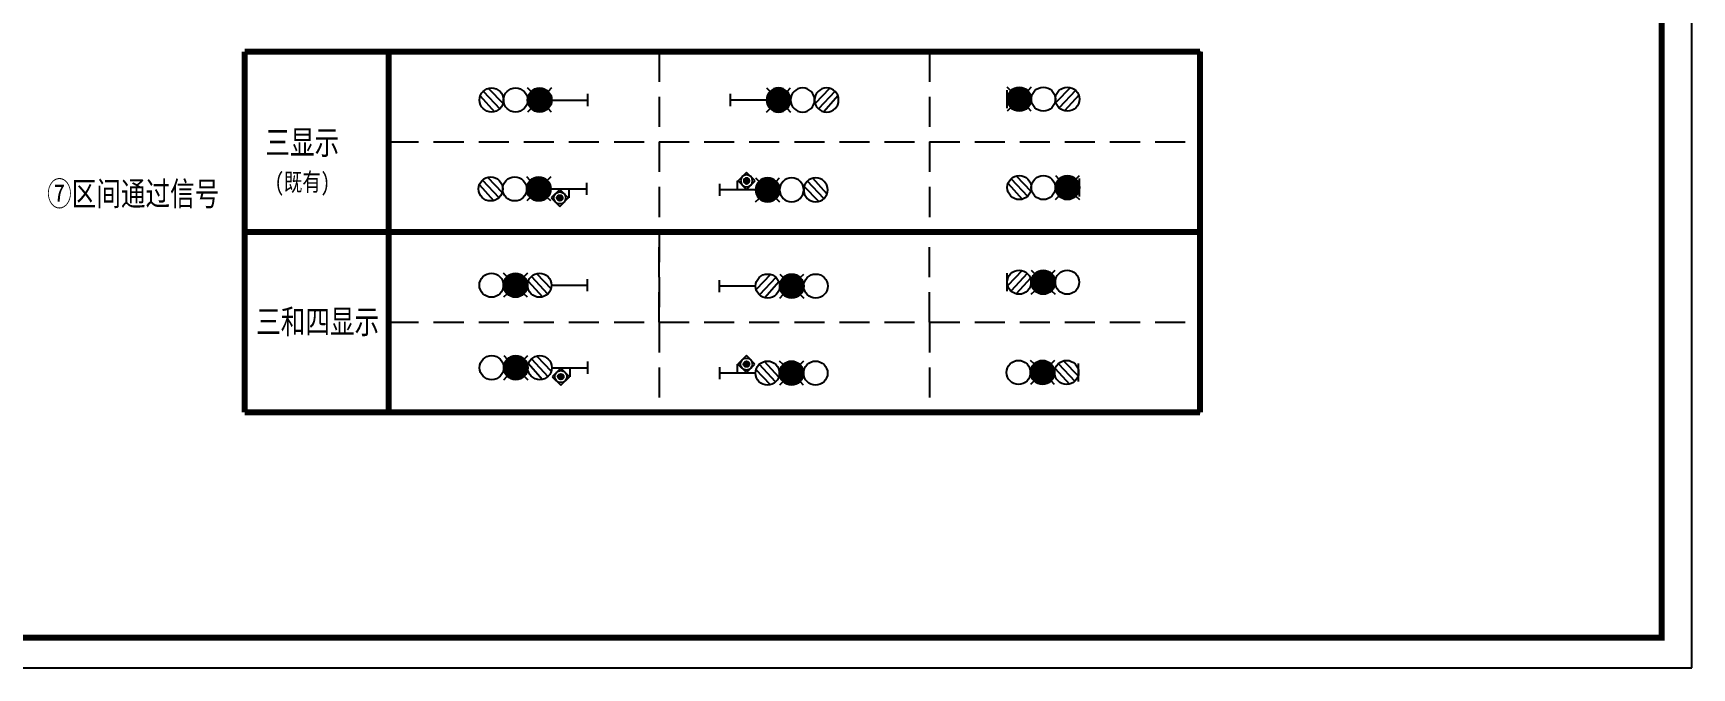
# Model space of a CAD drawing. Extents: x 2387 to 3043, y 3273 to 3569.
# Drawn here: x 2767.1 to 3043, y 3272.8 to 3378.3 of the extents above; entities that cross this region are included whole.
import ezdxf
from ezdxf.enums import TextEntityAlignment as Align

# ---------------------------------------------------------------- set-up
doc = ezdxf.new("R2010")
doc.units = 0
doc.header["$LTSCALE"] = 10
doc.header["$MEASUREMENT"] = 0
doc.linetypes.add('DASHED', pattern=[0.75, 0.5, -0.25])
doc.layers.get('0').update_dxf_attribs({"linetype": 'CONTINUOUS'})
doc.layers.add('1', color=1, linetype='CONTINUOUS')
doc.layers.add('2', color=3, linetype='CONTINUOUS')
doc.styles.add('宋体', font='SimSun.ttf', dxfattribs={"width": 0.8})

# ---------------------------------------------------------------- blocks, each defined once
blk = doc.blocks.new('A$C32CC3A7E')
at = {"lineweight": -3}
blk.add_hatch(color=7, dxfattribs=at).paths.add_polyline_path([(13.97, 1.42, 1), (13.03, 1.42, 1)])
for p, q in [((0.12, 3.59), (2.48, 0.97)), ((0.65, 4.36), (3.35, 1.47)), ((1.5, 4.85), (3.91, 2.34)), ((8.59, 4.33), (8, 4.91)), ((12, 4.91), (11.41, 4.33)), ((12, 2.91), (18, 2.91)), ((8.59, 1.5), (8, 0.91)), ((12, 0.91), (11.41, 1.5))]:
    blk.add_line(p, q, dxfattribs=at)
at = {"color": 7, "lineweight": -3}
for p, q in [((13.5, 2.83), (12.09, 1.41)), ((14.92, 1.41), (13.5, 2.83)), ((15, 2.91), (15, 1.41)), ((12.09, 1.41), (13.5, 0)), ((13.5, 0), (14.92, 1.41)), ((15, 1.41), (14.92, 1.41))]:
    blk.add_line(p, q, dxfattribs=at)
at = {"color": 0, "lineweight": -3}
blk.add_line((18, 1.91), (18, 3.91), dxfattribs=at)
for centre in [(2, 2.91), (6, 2.91), (10, 2.91)]:
    blk.add_circle(centre, 2, dxfattribs=at)
at = {"color": 7, "lineweight": -3}
for radius in [1, 0.474]:
    blk.add_circle((13.5, 1.42), radius, dxfattribs=at)
at = {"layer": '2', "lineweight": -3, "const_width": 2}
blk.add_lwpolyline([(9, 2.91, 1), (11, 2.91, 1)], format="xyb", close=True, dxfattribs=at)
at = {"layer": '2', "lineweight": -3}
for start, end in [(0, 180), (180, 0)]:
    blk.add_arc((10, 2.91), 1, start, end, dxfattribs=at)
blk = doc.blocks.new('A$C1DF511E0')
at = {"lineweight": -3}
blk.add_hatch(color=7, dxfattribs=at).paths.add_polyline_path([(4.97, 1.42, 1), (4.03, 1.42, 1)])
at = {"color": 0, "lineweight": -3}
blk.add_line((0, 1.91), (0, 3.91), dxfattribs=at)
at = {"lineweight": -3}
for p, q in [((6, 2.91), (0, 2.91)), ((6, 4.91), (6.59, 4.33)), ((9.41, 4.33), (10, 4.91)), ((16.5, 4.85), (14.09, 2.34)), ((17.35, 4.36), (14.65, 1.47)), ((17.88, 3.59), (15.52, 0.97)), ((6, 0.91), (6.59, 1.5)), ((9.41, 1.5), (10, 0.91))]:
    blk.add_line(p, q, dxfattribs=at)
at = {"color": 7, "lineweight": -3}
for p, q in [((3, 2.91), (3, 1.41)), ((3.08, 1.41), (4.5, 2.83)), ((4.5, 2.83), (5.91, 1.41)), ((3, 1.41), (3.08, 1.41)), ((4.5, 0), (3.08, 1.41)), ((5.91, 1.41), (4.5, 0))]:
    blk.add_line(p, q, dxfattribs=at)
at = {"color": 0, "lineweight": -3}
for centre in [(8, 2.91), (12, 2.91), (16, 2.91)]:
    blk.add_circle(centre, 2, dxfattribs=at)
at = {"color": 7, "lineweight": -3}
for radius in [1, 0.474]:
    blk.add_circle((4.5, 1.42), radius, dxfattribs=at)
at = {"layer": '2', "lineweight": -3, "const_width": 2}
blk.add_lwpolyline([(7, 2.91, 1), (9, 2.91, 1)], format="xyb", close=True, dxfattribs=at)
at = {"layer": '2', "lineweight": -3}
for start, end in [(0, 180), (180, 0)]:
    blk.add_arc((8, 2.91), 1, start, end, dxfattribs=at)
blk = doc.blocks.new('A$C715F1E90')
at = {"lineweight": -3}
for p, q in [((4.59, 3.41), (4, 4)), ((8, 4), (7.41, 3.41)), ((8.65, 3.44), (11.35, 0.56)), ((9.5, 3.94), (11.91, 1.42)), ((4.59, 0.59), (4, 0)), ((8, 0), (7.41, 0.59)), ((8.12, 2.68), (10.48, 0.06)), ((12, 2), (18, 2))]:
    blk.add_line(p, q, dxfattribs=at)
at = {"color": 0, "lineweight": -3}
blk.add_line((18, 1), (18, 3), dxfattribs=at)
for centre in [(2, 2), (6, 2), (10, 2)]:
    blk.add_circle(centre, 2, dxfattribs=at)
at = {"layer": '2', "lineweight": -3, "const_width": 2}
blk.add_lwpolyline([(5, 2, 1), (7, 2, 1)], format="xyb", close=True, dxfattribs=at)
at = {"layer": '2', "lineweight": -3}
for start, end in [(0, 180), (180, 0)]:
    blk.add_arc((6, 2), 1, start, end, dxfattribs=at)
blk = doc.blocks.new('A$C7BA11F6E')
at = {"color": 0, "lineweight": -3}
blk.add_line((0, 1), (0, 3), dxfattribs=at)
at = {"lineweight": -3}
for p, q in [((8.5, 3.94), (6.09, 1.42)), ((9.35, 3.44), (6.65, 0.56)), ((10, 4), (10.59, 3.41)), ((13.41, 3.41), (14, 4)), ((6, 2), (0, 2)), ((9.88, 2.68), (7.52, 0.06)), ((10, 0), (10.59, 0.59)), ((13.41, 0.59), (14, 0))]:
    blk.add_line(p, q, dxfattribs=at)
at = {"color": 0, "lineweight": -3}
for centre in [(8, 2), (12, 2), (16, 2)]:
    blk.add_circle(centre, 2, dxfattribs=at)
at = {"layer": '2', "lineweight": -3, "const_width": 2}
blk.add_lwpolyline([(11, 2, 1), (13, 2, 1)], format="xyb", close=True, dxfattribs=at)
at = {"layer": '2', "lineweight": -3}
for start, end in [(0, 180), (180, 0)]:
    blk.add_arc((12, 2), 1, start, end, dxfattribs=at)
blk = doc.blocks.new('A$C28562F16')
at = {"color": 0, "lineweight": -3}
blk.add_line((0, 0.5), (0, 3.5), dxfattribs=at)
at = {"lineweight": -3}
for p, q in [((2.5, 3.94), (0.09, 1.42)), ((3.35, 3.44), (0.65, 0.56)), ((4, 4), (4.59, 3.41)), ((7.41, 3.41), (8, 4)), ((3.88, 2.68), (1.52, 0.06)), ((4, 0), (4.59, 0.59)), ((7.41, 0.59), (8, 0))]:
    blk.add_line(p, q, dxfattribs=at)
at = {"color": 0, "lineweight": -3}
for centre in [(2, 2), (6, 2), (10, 2)]:
    blk.add_circle(centre, 2, dxfattribs=at)
at = {"layer": '2', "lineweight": -3, "const_width": 2}
blk.add_lwpolyline([(5, 2, 1), (7, 2, 1)], format="xyb", close=True, dxfattribs=at)
at = {"layer": '2', "lineweight": -3}
for start, end in [(0, 180), (180, 0)]:
    blk.add_arc((6, 2), 1, start, end, dxfattribs=at)
blk = doc.blocks.new('A$C083801B7')
at = {"lineweight": -3}
for p, q in [((4.59, 3.41), (4, 4)), ((8, 4), (7.41, 3.41)), ((8.65, 3.44), (11.35, 0.56)), ((9.5, 3.94), (11.91, 1.42)), ((4.59, 0.59), (4, 0)), ((8, 0), (7.41, 0.59)), ((8.12, 2.68), (10.48, 0.06))]:
    blk.add_line(p, q, dxfattribs=at)
at = {"color": 0, "lineweight": -3}
blk.add_line((12, 0.5), (12, 3.5), dxfattribs=at)
for centre in [(2, 2), (6, 2), (10, 2)]:
    blk.add_circle(centre, 2, dxfattribs=at)
at = {"layer": '2', "lineweight": -3, "const_width": 2}
blk.add_lwpolyline([(5, 2, 1), (7, 2, 1)], format="xyb", close=True, dxfattribs=at)
at = {"layer": '2', "lineweight": -3}
for start, end in [(0, 180), (180, 0)]:
    blk.add_arc((6, 2), 1, start, end, dxfattribs=at)
blk = doc.blocks.new('A$C36A17EEE')
at = {"lineweight": -3}
for p, q in [((0.65, 3.44), (3.35, 0.56)), ((1.5, 3.94), (3.91, 1.42)), ((8.59, 3.41), (8, 4)), ((12, 4), (11.41, 3.41)), ((0.12, 2.68), (2.48, 0.06)), ((8.59, 0.59), (8, 0)), ((12, 0), (11.41, 0.59)), ((12, 2), (18, 2))]:
    blk.add_line(p, q, dxfattribs=at)
at = {"color": 0, "lineweight": -3}
blk.add_line((18, 1), (18, 3), dxfattribs=at)
for centre in [(2, 2), (6, 2), (10, 2)]:
    blk.add_circle(centre, 2, dxfattribs=at)
at = {"layer": '2', "lineweight": -3, "const_width": 2}
blk.add_lwpolyline([(9, 2, 1), (11, 2, 1)], format="xyb", close=True, dxfattribs=at)
at = {"layer": '2', "lineweight": -3}
for start, end in [(0, 180), (180, 0)]:
    blk.add_arc((10, 2), 1, start, end, dxfattribs=at)
blk = doc.blocks.new('A$C23594216')
at = {"lineweight": -3}
blk.add_hatch(color=7, dxfattribs=at).paths.add_polyline_path([(13.97, 1.42, 1), (13.03, 1.42, 1)])
for p, q in [((4, 4.91), (4.59, 4.33)), ((7.41, 4.33), (8, 4.91)), ((8.12, 3.59), (10.48, 0.97)), ((8.65, 4.36), (11.35, 1.47)), ((9.5, 4.85), (11.91, 2.34)), ((12, 2.91), (18, 2.91)), ((4, 0.91), (4.59, 1.5)), ((7.41, 1.5), (8, 0.91))]:
    blk.add_line(p, q, dxfattribs=at)
at = {"color": 7, "lineweight": -3}
for p, q in [((13.5, 2.83), (12.09, 1.41)), ((14.92, 1.41), (13.5, 2.83)), ((15, 2.91), (15, 1.41)), ((12.09, 1.41), (13.5, 0)), ((13.5, 0), (14.92, 1.41)), ((15, 1.41), (14.92, 1.41))]:
    blk.add_line(p, q, dxfattribs=at)
at = {"color": 0, "lineweight": -3}
blk.add_line((18, 1.91), (18, 3.91), dxfattribs=at)
for centre in [(2, 2.91), (6, 2.91), (10, 2.91)]:
    blk.add_circle(centre, 2, dxfattribs=at)
at = {"color": 7, "lineweight": -3}
for radius in [1, 0.474]:
    blk.add_circle((13.5, 1.42), radius, dxfattribs=at)
at = {"layer": '2', "lineweight": -3, "const_width": 2}
blk.add_lwpolyline([(7, 2.91, -1), (5, 2.91, -1)], format="xyb", close=True, dxfattribs=at)
at = {"layer": '2', "lineweight": -3}
for start, end in [(0, 180), (180, 0)]:
    blk.add_arc((6, 2.91), 1, start, end, dxfattribs=at)
blk = doc.blocks.new('A$C76124CF8')
at = {"lineweight": -3}
h = blk.add_hatch(color=7, dxfattribs=at)
edge = h.paths.add_edge_path()
edge.add_ellipse((4.5, 3.5), major_axis=(0.335, 0.335), ratio=1, start_angle=135, end_angle=315, ccw=False)
edge.add_ellipse((4.5, 3.5), major_axis=(0.335, 0.335), ratio=1, start_angle=-45, end_angle=135, ccw=False)
at = {"color": 0, "lineweight": -3}
blk.add_line((0, 3), (0, 1), dxfattribs=at)
at = {"color": 7, "lineweight": -3}
for p, q in [((3, 3.5), (3.08, 3.5)), ((3, 2), (3, 3.5)), ((4.5, 4.91), (3.08, 3.5)), ((3.08, 3.5), (4.5, 2.09)), ((5.91, 3.5), (4.5, 4.91)), ((4.5, 2.09), (5.91, 3.5))]:
    blk.add_line(p, q, dxfattribs=at)
at = {"lineweight": -3}
for p, q in [((9.35, 0.56), (6.65, 3.44)), ((9.88, 1.32), (7.52, 3.94)), ((10.59, 3.41), (10, 4)), ((14, 4), (13.41, 3.41)), ((6, 2), (0, 2)), ((8.5, 0.06), (6.09, 2.58)), ((10.59, 0.59), (10, 0)), ((14, 0), (13.41, 0.59))]:
    blk.add_line(p, q, dxfattribs=at)
at = {"color": 7, "lineweight": -3}
for radius in [1, 0.474]:
    blk.add_circle((4.5, 3.5), radius, dxfattribs=at)
at = {"color": 0, "lineweight": -3}
for centre in [(8, 2), (12, 2), (16, 2)]:
    blk.add_circle(centre, 2, dxfattribs=at)
at = {"layer": '2', "lineweight": -3, "const_width": 2}
blk.add_lwpolyline([(13, 2, 1), (11, 2, 1)], format="xyb", close=True, dxfattribs=at)
at = {"layer": '2', "lineweight": -3}
for start, end in [(0, 180), (180, 0)]:
    blk.add_arc((12, 2), 1, start, end, dxfattribs=at)
blk = doc.blocks.new('A$C42B71852')
at = {"lineweight": -3}
for p, q in [((0.65, 3.44), (3.35, 0.56)), ((1.5, 3.94), (3.91, 1.42)), ((8, 4), (8.59, 3.41)), ((11.41, 3.41), (12, 4)), ((0.12, 2.68), (2.48, 0.06)), ((8, 0), (8.59, 0.59)), ((11.41, 0.59), (12, 0))]:
    blk.add_line(p, q, dxfattribs=at)
at = {"color": 0, "lineweight": -3}
blk.add_line((12, 0.5), (12, 3.5), dxfattribs=at)
for centre in [(2, 2), (6, 2), (10, 2)]:
    blk.add_circle(centre, 2, dxfattribs=at)
at = {"layer": '2', "lineweight": -3, "const_width": 2}
blk.add_lwpolyline([(11, 2, -1), (9, 2, -1)], format="xyb", close=True, dxfattribs=at)
at = {"layer": '2', "lineweight": -3}
for start, end in [(0, 180), (180, 0)]:
    blk.add_arc((10, 2), 1, start, end, dxfattribs=at)
blk = doc.blocks.new('A$C01FA7A89')
at = {"lineweight": -3}
for p, q in [((0.59, 3.41), (0, 4)), ((4, 4), (3.41, 3.41)), ((10.5, 3.94), (8.09, 1.42)), ((11.35, 3.44), (8.65, 0.56)), ((0.59, 0.59), (0, 0)), ((4, 0), (3.41, 0.59)), ((11.88, 2.68), (9.52, 0.06))]:
    blk.add_line(p, q, dxfattribs=at)
at = {"color": 0, "lineweight": -3}
blk.add_line((0, 0.5), (0, 3.5), dxfattribs=at)
for centre in [(2, 2), (6, 2), (10, 2)]:
    blk.add_circle(centre, 2, dxfattribs=at)
at = {"layer": '2', "lineweight": -3, "const_width": 2}
blk.add_lwpolyline([(3, 2, -1), (1, 2, -1)], format="xyb", close=True, dxfattribs=at)
at = {"layer": '2', "lineweight": -3}
for start, end in [(0, 180), (180, 0)]:
    blk.add_arc((2, 2), 1, start, end, dxfattribs=at)

msp = doc.modelspace()

# ---------------------------------------------------------------- linework, layer by layer
at = {"lineweight": -3}
for p, q in [((3042.98, 3272.76), (3042.98, 3569.13)), ((2386.56, 3272.76), (3042.98, 3272.76))]:
    msp.add_line(p, q, dxfattribs=at)
at = {"color": 3, "linetype": 'DASHED', "lineweight": -3}
for p, q in [((2802.27, 3375.22), (2961.19, 3375.22)), ((2871.19, 3375.22), (2871.19, 3345.22)), ((2916.19, 3375.22), (2916.19, 3345.22)), ((2961.19, 3375.22), (2961.19, 3360.22)), ((2826.19, 3360.22), (2961.19, 3360.22)), ((2802.27, 3345.22), (2961.19, 3345.22)), ((2871.19, 3345.22), (2871.19, 3330.22)), ((2871.19, 3345.22), (2871.19, 3330.22)), ((2871.19, 3330.22), (2871.19, 3345.22)), ((2916.19, 3330.22), (2916.19, 3345.22)), ((2961.19, 3345.22), (2961.19, 3330.22)), ((2826.19, 3330.22), (2961.19, 3330.22)), ((2871.19, 3330.22), (2871.19, 3315.22)), ((2916.19, 3330.22), (2916.19, 3315.22))]:
    msp.add_line(p, q, dxfattribs=at)
at = {"color": 3, "lineweight": -3}
for p, q in [((2916.19, 3375.22), (2826.19, 3375.22)), ((2826.19, 3330.22), (2826.19, 3375.22)), ((2826.19, 3375.22), (2916.19, 3375.22)), ((2961.19, 3315.22), (2826.19, 3315.22)), ((2826.19, 3315.22), (2961.19, 3315.22))]:
    msp.add_line(p, q, dxfattribs=at)
at = {"color": 3, "lineweight": -3, "const_width": 1}
for points in [[(2802.27, 3375.22), (2802.27, 3315.22)], [(2802.27, 3375.22), (2826.19, 3375.22)], [(2961.19, 3375.22), (2802.27, 3375.22)], [(2826.19, 3375.22), (2826.19, 3360.22)], [(2961.19, 3375.22), (2961.19, 3360.22)], [(2826.19, 3360.22), (2826.19, 3345.22)], [(2961.19, 3360.22), (2961.19, 3345.22)], [(2961.19, 3345.22), (2802.27, 3345.22)], [(2826.19, 3345.22), (2826.19, 3330.22)], [(2961.19, 3345.22), (2961.19, 3330.22)], [(2826.19, 3330.22), (2826.19, 3315.22)], [(2961.19, 3330.22), (2961.19, 3315.22)], [(2802.27, 3315.22), (2826.19, 3315.22)], [(2961.19, 3315.22), (2826.19, 3315.22)]]:
    msp.add_lwpolyline(points, dxfattribs=at)
at = {"layer": '1', "lineweight": -3}
msp.add_line((2411.56, 3277.76), (3036.94, 3277.76), dxfattribs=at)
at = {"layer": '1', "lineweight": -3, "const_width": 1}
for points in [[(3037.98, 3277.28), (3037.98, 3564.13)], [(3037.78, 3277.76), (2411.56, 3277.76)]]:
    msp.add_lwpolyline(points, dxfattribs=at)

# ---------------------------------------------------------------- block references
at = {"color": 7, "lineweight": -3}
for name, p in [('A$C36A17EEE', (2841.32, 3365.18)), ('A$C01FA7A89', (2929.11, 3365.32)), ('A$C32CC3A7E', (2841.17, 3349.48)), ('A$C42B71852', (2929.11, 3350.62)), ('A$C28562F16', (2929.08, 3334.88)), ('A$C715F1E90', (2841.3, 3334.38)), ('A$C7BA11F6E', (2881.25, 3334.24)), ('A$C23594216', (2841.34, 3319.76)), ('A$C76124CF8', (2881.22, 3319.77)), ('A$C083801B7', (2928.98, 3319.88))]:
    msp.add_blockref(name, p, dxfattribs=at)
at = {"color": 7, "lineweight": -3, "xscale": -1}
msp.add_blockref('A$C36A17EEE', (2901.06, 3365.18), dxfattribs=at)
at = {"color": 7, "lineweight": -3, "xscale": -1, "rotation": 180}
msp.add_blockref('A$C1DF511E0', (2881.24, 3355.15), dxfattribs=at)

# ---------------------------------------------------------------- texts
at = {"color": 1, "lineweight": -3, "style": '宋体', "width": 0.75}
for s, height, p in [('三显示', 4, (2811.85, 3358.13)), ('(既有)', 3, (2811.85, 3352.06)), ('⑦区间通过信号', 4, (2783.71, 3349.6)), ('三和四显示', 4, (2814.4, 3328.33))]:
    msp.add_text(s, height=height, dxfattribs=at).set_placement(p, align=Align.CENTER)

doc.saveas('drawing.dxf')
